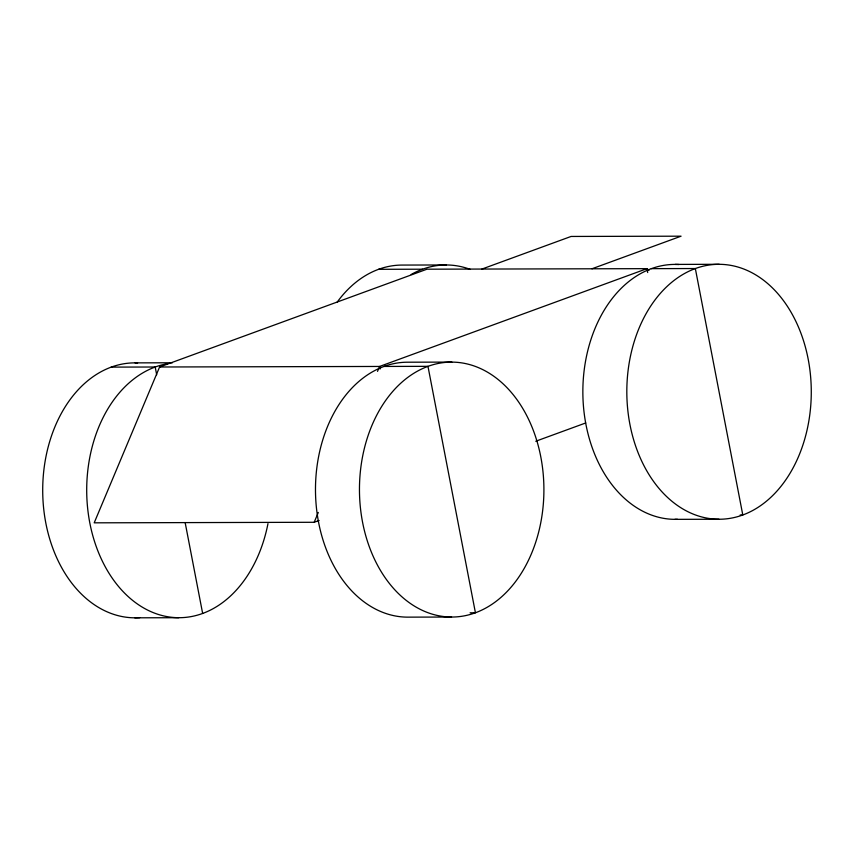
<?xml version="1.0" encoding="UTF-8"?>
<svg xmlns="http://www.w3.org/2000/svg" width="854" height="854" viewBox="0 0 854 854"><rect width="100%" height="100%" fill="white"/><g stroke="black" fill="none" stroke-linecap="round" stroke-linejoin="round"><path stroke-width="1.28" d="M649.019 270.312L646.948 268.658L426.968 269.191L159.591 366.996L94.196 522.829L314.187 522.285L319.129 520.481M314.187 522.285L318.296 512.475M377.511 371.362L379.571 366.451L646.948 268.658L647.695 272.543M481.955 269.053L571.08 236.451L681.076 236.184L591.95 268.786M535.746 441.24L585.716 422.965M446.439 264.964L402.447 265.071A127.47 92.232 89.9 0 0 337.181 302.124M675.215 264.409L719.217 264.302M378.568 269.309L422.559 269.202M651.346 268.647L695.337 268.54L742.799 514.994L740.14 515.005M135.071 362.875L172.401 362.779M451.851 362.096L407.849 362.203A127.47 92.232 89.9 0 0 315.478 489.267A127.47 92.232 89.9 0 0 407.561 617.143L451.552 617.036A127.47 92.232 89.9 0 0 531.647 426.189A127.47 92.232 89.9 0 0 371.906 425.484A127.47 92.232 89.9 0 0 451.552 617.036M111.201 367.113L155.193 367.006L156.688 374.789M159.591 366.996L379.571 366.451L380.073 369.056M383.98 366.441L427.971 366.334L475.432 612.798L470.095 612.809M674.927 519.349L718.929 519.243A127.47 92.232 89.9 0 0 799.013 328.384A127.47 92.232 89.9 0 0 639.272 327.68A127.47 92.232 89.9 0 0 718.929 519.243M134.783 617.816L178.785 617.709M185.169 522.669L202.654 613.471M677.446 519.307A127.47 92.232 89.9 0 1 582.855 390.598A127.47 92.232 89.9 0 1 679.005 264.526M139.842 617.645A127.47 92.232 89.9 0 1 42.711 491.69A127.47 92.232 89.9 0 1 137.59 362.929M267.975 523.619A127.47 92.232 89.9 0 1 166.53 616.524A127.47 92.232 89.9 0 1 86.702 489.246A127.47 92.232 89.9 0 1 167.662 363.697M411.137 274.508A127.47 92.232 89.9 0 1 470.308 269.416"/></g></svg>
